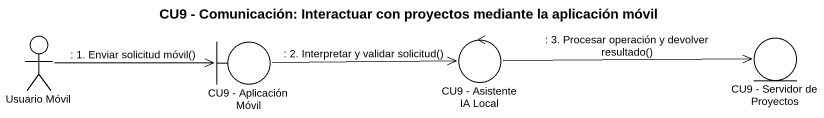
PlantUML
@startuml
title CU9 - Comunicación: Interactuar con proyectos mediante la aplicación móvil
actor "Usuario Móvil" as Usuario_Móvil
boundary "CU9 - Aplicación Móvil" as CU9_Aplicación_Móvil
control "CU9 - Asistente IA Local" as CU9_Asistente_IA_Local
entity "CU9 - Servidor de Proyectos" as CU9_Servidor_de_Proyectos
Usuario_Móvil -right-> CU9_Aplicación_Móvil : : 1. Enviar solicitud móvil()
CU9_Aplicación_Móvil -right-> CU9_Asistente_IA_Local : : 2. Interpretar y validar solicitud()
CU9_Asistente_IA_Local -right-> CU9_Servidor_de_Proyectos : : 3. Procesar operación y devolver resultado()
@enduml
